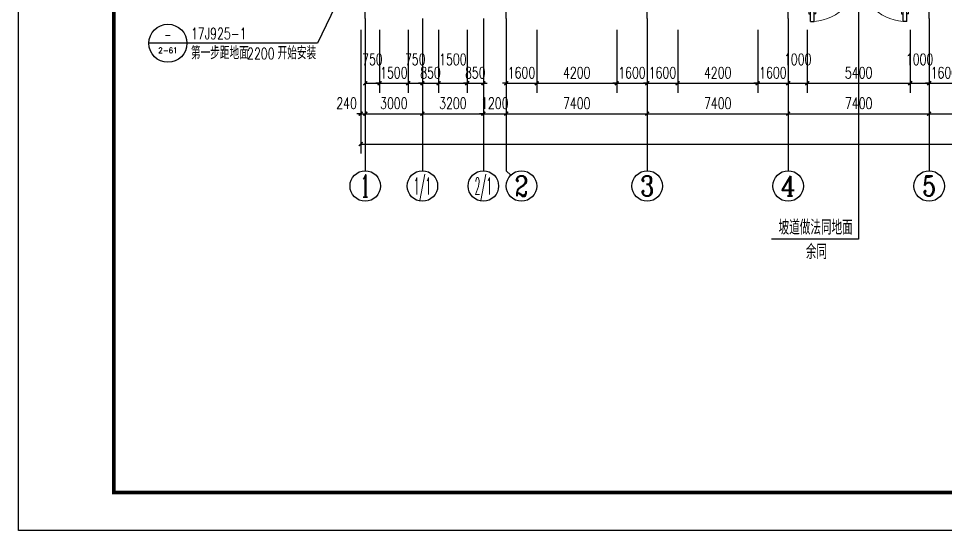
# Model space of a CAD drawing. Extents: x 13276711 to 13543385, y -848943 to -68012.
# Drawn here: x 13328185 to 13376841, y -319043 to -292143 of the extents above; entities that cross this region are included whole.
import ezdxf
from ezdxf.enums import TextEntityAlignment as Align

# ---------------------------------------------------------------- set-up
doc = ezdxf.new("R2010")
doc.units = 0
doc.header["$LTSCALE"] = 1000
doc.header["$MEASUREMENT"] = 0
doc.linetypes.add('DOTE', pattern=[2.42, 2, -0.2, 0.02, -0.2])
for name, color, linetype in [('AXIS', 3, 'Continuous'), ('AXIS_TEXT', 7, 'Continuous'), ('DIM_LEAD', 3, 'Continuous'), ('DOTE', 1, 'DOTE'), ('PUB_DIM', 3, 'Continuous'), ('PUB_TEXT', 7, 'Continuous'), ('TK', 4, 'Continuous'), ('WINDOW', 4, 'Continuous'), ('WINDOW_TEXT', 7, 'Continuous')]:
    doc.layers.add(name, color=color, linetype=linetype)
doc.styles.add('_TCH_AXIS', font='COMPLEX', dxfattribs={"bigfont": 'GBCBIG'})
doc.styles.add('_TCH_DIM', font='SIMPLEX', dxfattribs={"bigfont": 'GBCBIG'})
doc.styles.add('_TCH_DIM_T3', font='SIMPLEX', dxfattribs={"width": 0.705882, "bigfont": 'GBCBIG'})
doc.styles.add('_TCH_WINDOW', font='SIMPLEX', dxfattribs={"height": 3.5, "bigfont": 'GBCBIG'})
doc.styles.add('COMPLEX', font='COMPLEX')
doc.dimstyles.new('_TCH_ARCH&&200', dxfattribs={"dimtxt": 595, "dimasz": 200, "dimexe": 500, "dimexo": 600, "dimgap": 252.5, "dimtad": 1, "dimdec": 0, "dimzin": 0, "dimdsep": 46, "dimtxsty": '_TCH_DIM_T3', "dimblk": 'ARCHTICK', "dimcen": 0.09, "dimclrt": 7, "dimazin": 2, "dimtfac": 1, "dimtdec": 0, "dimtix": 1, "dimtmove": 2, "dimatfit": 3, "dimfxl": 0, "dimtolj": 1, "dimtzin": 0, "dimarcsym": 0})

# ---------------------------------------------------------------- blocks, each defined once
blk = doc.blocks.new('GeYuanFrame_27736213', base_point=(20.09, 4.53))
at = {"layer": 'TK'}
blk.add_lwpolyline([(20.09, 4.53), (20.09, 598.53), (1071.09, 598.53), (1071.09, 4.53)], close=True, dxfattribs=at)
at = {"layer": 'TK', "const_width": 1}
blk.add_lwpolyline([(45.09, 588.53), (1061.09, 588.53), (1061.09, 14.53), (45.09, 14.53)], close=True, dxfattribs=at)
blk = doc.blocks.new('_AXISO')
blk.add_circle((0, 0), 0.5)
at = {"layer": 'AXIS_TEXT', "style": 'COMPLEX', "width": 1.041667}
blk.add_attdef('A', text='', height=0.56, dxfattribs=at).set_placement((-0.25, -0.28), (0.25, -0.28), align=Align.FIT)
blk = doc.blocks.new('_ArchTick')
at = {"color": 0, "linetype": 'ByBlock', "const_width": 0.4}
blk.add_lwpolyline([(-0.5, -0.5), (0.5, 0.5)], dxfattribs=at)
blk = doc.blocks.new('*D56')
at = {"layer": 'AXIS', "color": 0, "lineweight": -2}
for p, q in [((13346145, -292743), (13346145, -299243)), ((13509425, -292743), (13509425, -299243)), ((13346145, -298743), (13509425, -298743))]:
    blk.add_line(p, q, dxfattribs=at)
at = {"layer": 'Defpoints', "color": 0}
for p in [(13346145, -292143), (13509425, -292143), (13509425, -298743)]:
    blk.add_point(p, dxfattribs=at)
at = {"layer": 'AXIS', "color": 0, "lineweight": -2, "xscale": 200, "yscale": 200, "zscale": 200, "rotation": 180}
blk.add_blockref('_ArchTick', (13346145, -298743), dxfattribs=at)
at = {"layer": 'AXIS', "color": 0, "lineweight": -2, "xscale": 200, "yscale": 200, "zscale": 200}
blk.add_blockref('_ArchTick', (13509425, -298743), dxfattribs=at)
at = {"layer": 'AXIS', "color": 7, "insert": (13427785, -298193), "char_height": 595, "attachment_point": 5, "style": '_TCH_DIM_T3'}
blk.add_mtext('\\A1;163280', dxfattribs=at)
blk = doc.blocks.new('*D57')
at = {"layer": 'AXIS', "color": 0, "lineweight": -2}
for p, q in [((13346145, -292743), (13346145, -297643)), ((13346385, -292743), (13346385, -297643)), ((13346145, -297143), (13345945, -297143)), ((13346145, -297143), (13346385, -297143)), ((13346385, -297143), (13346585, -297143))]:
    blk.add_line(p, q, dxfattribs=at)
at = {"layer": 'Defpoints', "color": 0}
for p in [(13346145, -292143), (13346385, -292143), (13346385, -297143)]:
    blk.add_point(p, dxfattribs=at)
at = {"layer": 'AXIS', "color": 0, "lineweight": -2, "xscale": 200, "yscale": 200, "zscale": 200}
blk.add_blockref('_ArchTick', (13346145, -297143), dxfattribs=at)
at = {"layer": 'AXIS', "color": 0, "lineweight": -2, "xscale": 200, "yscale": 200, "zscale": 200, "rotation": 180}
blk.add_blockref('_ArchTick', (13346385, -297143), dxfattribs=at)
at = {"layer": 'AXIS', "color": 7, "insert": (13345405, -296593), "char_height": 595, "attachment_point": 5, "style": '_TCH_DIM_T3'}
blk.add_mtext('\\A1;240', dxfattribs=at)
blk = doc.blocks.new('*D58')
at = {"layer": 'AXIS', "color": 0, "lineweight": -2}
for p, q in [((13346385, -292743), (13346385, -297643)), ((13349385, -292743), (13349385, -297643)), ((13346385, -297143), (13349385, -297143))]:
    blk.add_line(p, q, dxfattribs=at)
at = {"layer": 'Defpoints', "color": 0}
for p in [(13346385, -292143), (13349385, -292143), (13349385, -297143)]:
    blk.add_point(p, dxfattribs=at)
at = {"layer": 'AXIS', "color": 0, "lineweight": -2, "xscale": 200, "yscale": 200, "zscale": 200, "rotation": 180}
blk.add_blockref('_ArchTick', (13346385, -297143), dxfattribs=at)
at = {"layer": 'AXIS', "color": 0, "lineweight": -2, "xscale": 200, "yscale": 200, "zscale": 200}
blk.add_blockref('_ArchTick', (13349385, -297143), dxfattribs=at)
at = {"layer": 'AXIS', "color": 7, "insert": (13347885, -296593), "char_height": 595, "attachment_point": 5, "style": '_TCH_DIM_T3'}
blk.add_mtext('\\A1;3000', dxfattribs=at)
blk = doc.blocks.new('*D59')
at = {"layer": 'AXIS', "color": 0, "lineweight": -2}
for p, q in [((13349385, -292743), (13349385, -297643)), ((13352585, -292743), (13352585, -297643)), ((13349385, -297143), (13352585, -297143))]:
    blk.add_line(p, q, dxfattribs=at)
at = {"layer": 'Defpoints', "color": 0}
for p in [(13349385, -292143), (13352585, -292143), (13352585, -297143)]:
    blk.add_point(p, dxfattribs=at)
at = {"layer": 'AXIS', "color": 0, "lineweight": -2, "xscale": 200, "yscale": 200, "zscale": 200, "rotation": 180}
blk.add_blockref('_ArchTick', (13349385, -297143), dxfattribs=at)
at = {"layer": 'AXIS', "color": 0, "lineweight": -2, "xscale": 200, "yscale": 200, "zscale": 200}
blk.add_blockref('_ArchTick', (13352585, -297143), dxfattribs=at)
at = {"layer": 'AXIS', "color": 7, "insert": (13350985, -296593), "char_height": 595, "attachment_point": 5, "style": '_TCH_DIM_T3'}
blk.add_mtext('\\A1;3200', dxfattribs=at)
blk = doc.blocks.new('*D60')
at = {"layer": 'AXIS', "color": 0, "lineweight": -2}
for p, q in [((13352585, -292743), (13352585, -297643)), ((13353785, -292743), (13353785, -297643)), ((13352585, -297143), (13352385, -297143)), ((13352585, -297143), (13353785, -297143)), ((13353785, -297143), (13353985, -297143))]:
    blk.add_line(p, q, dxfattribs=at)
at = {"layer": 'Defpoints', "color": 0}
for p in [(13352585, -292143), (13353785, -292143), (13353785, -297143)]:
    blk.add_point(p, dxfattribs=at)
at = {"layer": 'AXIS', "color": 0, "lineweight": -2, "xscale": 200, "yscale": 200, "zscale": 200}
blk.add_blockref('_ArchTick', (13352585, -297143), dxfattribs=at)
at = {"layer": 'AXIS', "color": 0, "lineweight": -2, "xscale": 200, "yscale": 200, "zscale": 200, "rotation": 180}
blk.add_blockref('_ArchTick', (13353785, -297143), dxfattribs=at)
at = {"layer": 'AXIS', "color": 7, "insert": (13353185, -296593), "char_height": 595, "attachment_point": 5, "style": '_TCH_DIM_T3'}
blk.add_mtext('\\A1;1200', dxfattribs=at)
blk = doc.blocks.new('*D61')
at = {"layer": 'AXIS', "color": 0, "lineweight": -2}
for p, q in [((13353785, -292743), (13353785, -297643)), ((13361185, -292743), (13361185, -297643)), ((13353785, -297143), (13361185, -297143))]:
    blk.add_line(p, q, dxfattribs=at)
at = {"layer": 'Defpoints', "color": 0}
for p in [(13353785, -292143), (13361185, -292143), (13361185, -297143)]:
    blk.add_point(p, dxfattribs=at)
at = {"layer": 'AXIS', "color": 0, "lineweight": -2, "xscale": 200, "yscale": 200, "zscale": 200, "rotation": 180}
blk.add_blockref('_ArchTick', (13353785, -297143), dxfattribs=at)
at = {"layer": 'AXIS', "color": 0, "lineweight": -2, "xscale": 200, "yscale": 200, "zscale": 200}
blk.add_blockref('_ArchTick', (13361185, -297143), dxfattribs=at)
at = {"layer": 'AXIS', "color": 7, "insert": (13357485, -296593), "char_height": 595, "attachment_point": 5, "style": '_TCH_DIM_T3'}
blk.add_mtext('\\A1;7400', dxfattribs=at)
blk = doc.blocks.new('*D62')
at = {"layer": 'AXIS', "color": 0, "lineweight": -2}
for p, q in [((13361185, -292743), (13361185, -297643)), ((13368585, -292743), (13368585, -297643)), ((13361185, -297143), (13368585, -297143))]:
    blk.add_line(p, q, dxfattribs=at)
at = {"layer": 'Defpoints', "color": 0}
for p in [(13361185, -292143), (13368585, -292143), (13368585, -297143)]:
    blk.add_point(p, dxfattribs=at)
at = {"layer": 'AXIS', "color": 0, "lineweight": -2, "xscale": 200, "yscale": 200, "zscale": 200, "rotation": 180}
blk.add_blockref('_ArchTick', (13361185, -297143), dxfattribs=at)
at = {"layer": 'AXIS', "color": 0, "lineweight": -2, "xscale": 200, "yscale": 200, "zscale": 200}
blk.add_blockref('_ArchTick', (13368585, -297143), dxfattribs=at)
at = {"layer": 'AXIS', "color": 7, "insert": (13364885, -296593), "char_height": 595, "attachment_point": 5, "style": '_TCH_DIM_T3'}
blk.add_mtext('\\A1;7400', dxfattribs=at)
blk = doc.blocks.new('*D63')
at = {"layer": 'AXIS', "color": 0, "lineweight": -2}
for p, q in [((13368585, -292743), (13368585, -297643)), ((13375985, -292743), (13375985, -297643)), ((13368585, -297143), (13375985, -297143))]:
    blk.add_line(p, q, dxfattribs=at)
at = {"layer": 'Defpoints', "color": 0}
for p in [(13368585, -292143), (13375985, -292143), (13375985, -297143)]:
    blk.add_point(p, dxfattribs=at)
at = {"layer": 'AXIS', "color": 0, "lineweight": -2, "xscale": 200, "yscale": 200, "zscale": 200, "rotation": 180}
blk.add_blockref('_ArchTick', (13368585, -297143), dxfattribs=at)
at = {"layer": 'AXIS', "color": 0, "lineweight": -2, "xscale": 200, "yscale": 200, "zscale": 200}
blk.add_blockref('_ArchTick', (13375985, -297143), dxfattribs=at)
at = {"layer": 'AXIS', "color": 7, "insert": (13372285, -296593), "char_height": 595, "attachment_point": 5, "style": '_TCH_DIM_T3'}
blk.add_mtext('\\A1;7400', dxfattribs=at)
blk = doc.blocks.new('*D64')
at = {"layer": 'AXIS', "color": 0, "lineweight": -2}
for p, q in [((13375985, -292743), (13375985, -297643)), ((13383385, -292743), (13383385, -297643)), ((13375985, -297143), (13383385, -297143))]:
    blk.add_line(p, q, dxfattribs=at)
at = {"layer": 'Defpoints', "color": 0}
for p in [(13375985, -292143), (13383385, -292143), (13383385, -297143)]:
    blk.add_point(p, dxfattribs=at)
at = {"layer": 'AXIS', "color": 0, "lineweight": -2, "xscale": 200, "yscale": 200, "zscale": 200, "rotation": 180}
blk.add_blockref('_ArchTick', (13375985, -297143), dxfattribs=at)
at = {"layer": 'AXIS', "color": 0, "lineweight": -2, "xscale": 200, "yscale": 200, "zscale": 200}
blk.add_blockref('_ArchTick', (13383385, -297143), dxfattribs=at)
at = {"layer": 'AXIS', "color": 7, "insert": (13379685, -296593), "char_height": 595, "attachment_point": 5, "style": '_TCH_DIM_T3'}
blk.add_mtext('\\A1;7400', dxfattribs=at)
blk = doc.blocks.new('$DorLib2D$00000011')
for p, q in [((-0.4667, 0.4709), (-0.4667, -0.0625)), ((-0.4667, 0.4709), (-0.4333, 0.4709)), ((-0.4333, 0.4709), (-0.4333, 0.0042)), ((0.4333, 0.4709), (0.4333, 0.0042)), ((0.4667, 0.4709), (0.4333, 0.4709)), ((0.4667, 0.4709), (0.4667, -0.0625)), ((-0.4833, 0.3962), (-0.4667, 0.3962)), ((-0.4167, 0.3962), (-0.4333, 0.3962)), ((0.4167, 0.3962), (0.4333, 0.3962)), ((0.4833, 0.3962), (0.4667, 0.3962)), ((-0.4833, 0.2346), (-0.4667, 0.2346)), ((-0.4167, 0.2346), (-0.4333, 0.2346)), ((0.4167, 0.2346), (0.4333, 0.2346)), ((0.4833, 0.2346), (0.4667, 0.2346)), ((-0.5, 0.0042), (-0.4333, 0.0042)), ((-0.5, 0.0042), (-0.5, -0.0625)), ((0.5, 0.0042), (0.4333, 0.0042)), ((0.5, 0.0042), (0.5, -0.0625)), ((-0.5, -0.0625), (-0.4667, -0.0625)), ((0.5, -0.0625), (0.4667, -0.0625))]:
    blk.add_line(p, q)
at = {"lineweight": 13}
for p, q in [((-0.4833, 0.3962), (-0.4833, 0.2346)), ((-0.4167, 0.3962), (-0.4167, 0.2346)), ((0.4167, 0.3962), (0.4167, 0.2346)), ((0.4833, 0.3962), (0.4833, 0.2346))]:
    blk.add_line(p, q, dxfattribs=at)
for centre, start, end in [((-0.4667, 0.0042), 0, 85.90396), ((0.4667, 0.0042), 94.09604, 180)]:
    blk.add_arc(centre, 0.4667, start, end, dxfattribs=at)
blk = doc.blocks.new('*D324')
at = {"layer": 'Defpoints', "color": 0}
for p in [(13346385, -292143), (13347135, -292143), (13347135, -295543)]:
    blk.add_point(p, dxfattribs=at)
at = {"layer": 'PUB_DIM', "color": 0, "lineweight": -2}
for p, q in [((13346385, -292743), (13346385, -296043)), ((13347135, -292743), (13347135, -296043)), ((13346385, -295543), (13347135, -295543))]:
    blk.add_line(p, q, dxfattribs=at)
at = {"layer": 'PUB_DIM', "color": 0, "lineweight": -2, "xscale": 200, "yscale": 200, "zscale": 200, "rotation": 180}
blk.add_blockref('_ArchTick', (13346385, -295543), dxfattribs=at)
at = {"layer": 'PUB_DIM', "color": 0, "lineweight": -2, "xscale": 200, "yscale": 200, "zscale": 200}
blk.add_blockref('_ArchTick', (13347135, -295543), dxfattribs=at)
at = {"layer": 'PUB_DIM', "color": 7, "insert": (13346760, -294293), "char_height": 595, "attachment_point": 5, "style": '_TCH_DIM_T3'}
blk.add_mtext('\\A1;750', dxfattribs=at)
blk = doc.blocks.new('*D325')
at = {"layer": 'Defpoints', "color": 0}
for p in [(13347135, -292143), (13348635, -292143), (13348635, -295543)]:
    blk.add_point(p, dxfattribs=at)
at = {"layer": 'PUB_DIM', "color": 0, "lineweight": -2}
for p, q in [((13347135, -292743), (13347135, -296043)), ((13348635, -292743), (13348635, -296043)), ((13347135, -295543), (13346935, -295543)), ((13347135, -295543), (13348635, -295543)), ((13348635, -295543), (13348835, -295543))]:
    blk.add_line(p, q, dxfattribs=at)
at = {"layer": 'PUB_DIM', "color": 0, "lineweight": -2, "xscale": 200, "yscale": 200, "zscale": 200}
blk.add_blockref('_ArchTick', (13347135, -295543), dxfattribs=at)
at = {"layer": 'PUB_DIM', "color": 0, "lineweight": -2, "xscale": 200, "yscale": 200, "zscale": 200, "rotation": 180}
blk.add_blockref('_ArchTick', (13348635, -295543), dxfattribs=at)
at = {"layer": 'PUB_DIM', "color": 7, "insert": (13347885, -294993), "char_height": 595, "attachment_point": 5, "style": '_TCH_DIM_T3'}
blk.add_mtext('\\A1;1500', dxfattribs=at)
blk = doc.blocks.new('*D326')
at = {"layer": 'Defpoints', "color": 0}
for p in [(13348635, -292143), (13349385, -292143), (13349385, -295543)]:
    blk.add_point(p, dxfattribs=at)
at = {"layer": 'PUB_DIM', "color": 0, "lineweight": -2}
for p, q in [((13348635, -292743), (13348635, -296043)), ((13349385, -292743), (13349385, -296043)), ((13348635, -295543), (13349385, -295543))]:
    blk.add_line(p, q, dxfattribs=at)
at = {"layer": 'PUB_DIM', "color": 0, "lineweight": -2, "xscale": 200, "yscale": 200, "zscale": 200, "rotation": 180}
blk.add_blockref('_ArchTick', (13348635, -295543), dxfattribs=at)
at = {"layer": 'PUB_DIM', "color": 0, "lineweight": -2, "xscale": 200, "yscale": 200, "zscale": 200}
blk.add_blockref('_ArchTick', (13349385, -295543), dxfattribs=at)
at = {"layer": 'PUB_DIM', "color": 7, "insert": (13349010, -294293), "char_height": 595, "attachment_point": 5, "style": '_TCH_DIM_T3'}
blk.add_mtext('\\A1;750', dxfattribs=at)
blk = doc.blocks.new('*D327')
at = {"layer": 'Defpoints', "color": 0}
for p in [(13349385, -292143), (13350235, -292143), (13350235, -295543)]:
    blk.add_point(p, dxfattribs=at)
at = {"layer": 'PUB_DIM', "color": 0, "lineweight": -2}
for p, q in [((13349385, -292743), (13349385, -296043)), ((13350235, -292743), (13350235, -296043)), ((13349385, -295543), (13349185, -295543)), ((13349385, -295543), (13350235, -295543)), ((13350235, -295543), (13350435, -295543))]:
    blk.add_line(p, q, dxfattribs=at)
at = {"layer": 'PUB_DIM', "color": 0, "lineweight": -2, "xscale": 200, "yscale": 200, "zscale": 200}
blk.add_blockref('_ArchTick', (13349385, -295543), dxfattribs=at)
at = {"layer": 'PUB_DIM', "color": 0, "lineweight": -2, "xscale": 200, "yscale": 200, "zscale": 200, "rotation": 180}
blk.add_blockref('_ArchTick', (13350235, -295543), dxfattribs=at)
at = {"layer": 'PUB_DIM', "color": 7, "insert": (13349810, -294993), "char_height": 595, "attachment_point": 5, "style": '_TCH_DIM_T3'}
blk.add_mtext('\\A1;850', dxfattribs=at)
blk = doc.blocks.new('*D328')
at = {"layer": 'Defpoints', "color": 0}
for p in [(13350235, -292143), (13351735, -292143), (13351735, -295543)]:
    blk.add_point(p, dxfattribs=at)
at = {"layer": 'PUB_DIM', "color": 0, "lineweight": -2}
for p, q in [((13350235, -292743), (13350235, -296043)), ((13351735, -292743), (13351735, -296043)), ((13350235, -295543), (13351735, -295543))]:
    blk.add_line(p, q, dxfattribs=at)
at = {"layer": 'PUB_DIM', "color": 0, "lineweight": -2, "xscale": 200, "yscale": 200, "zscale": 200, "rotation": 180}
blk.add_blockref('_ArchTick', (13350235, -295543), dxfattribs=at)
at = {"layer": 'PUB_DIM', "color": 0, "lineweight": -2, "xscale": 200, "yscale": 200, "zscale": 200}
blk.add_blockref('_ArchTick', (13351735, -295543), dxfattribs=at)
at = {"layer": 'PUB_DIM', "color": 7, "insert": (13350985, -294293), "char_height": 595, "attachment_point": 5, "style": '_TCH_DIM_T3'}
blk.add_mtext('\\A1;1500', dxfattribs=at)
blk = doc.blocks.new('*D329')
at = {"layer": 'Defpoints', "color": 0}
for p in [(13351735, -292143), (13352585, -292143), (13352585, -295543)]:
    blk.add_point(p, dxfattribs=at)
at = {"layer": 'PUB_DIM', "color": 0, "lineweight": -2}
for p, q in [((13351735, -292743), (13351735, -296043)), ((13352585, -292743), (13352585, -296043)), ((13351735, -295543), (13351535, -295543)), ((13351735, -295543), (13352585, -295543)), ((13352585, -295543), (13352785, -295543))]:
    blk.add_line(p, q, dxfattribs=at)
at = {"layer": 'PUB_DIM', "color": 0, "lineweight": -2, "xscale": 200, "yscale": 200, "zscale": 200}
blk.add_blockref('_ArchTick', (13351735, -295543), dxfattribs=at)
at = {"layer": 'PUB_DIM', "color": 0, "lineweight": -2, "xscale": 200, "yscale": 200, "zscale": 200, "rotation": 180}
blk.add_blockref('_ArchTick', (13352585, -295543), dxfattribs=at)
at = {"layer": 'PUB_DIM', "color": 7, "insert": (13352160, -294993), "char_height": 595, "attachment_point": 5, "style": '_TCH_DIM_T3'}
blk.add_mtext('\\A1;850', dxfattribs=at)
blk = doc.blocks.new('*D330')
at = {"layer": 'Defpoints', "color": 0}
for p in [(13353785, -292143), (13355385, -292143), (13355385, -295543)]:
    blk.add_point(p, dxfattribs=at)
at = {"layer": 'PUB_DIM', "color": 0, "lineweight": -2}
for p, q in [((13353785, -292743), (13353785, -296043)), ((13355385, -292743), (13355385, -296043)), ((13353785, -295543), (13353585, -295543)), ((13353785, -295543), (13355385, -295543)), ((13355385, -295543), (13355585, -295543))]:
    blk.add_line(p, q, dxfattribs=at)
at = {"layer": 'PUB_DIM', "color": 0, "lineweight": -2, "xscale": 200, "yscale": 200, "zscale": 200}
blk.add_blockref('_ArchTick', (13353785, -295543), dxfattribs=at)
at = {"layer": 'PUB_DIM', "color": 0, "lineweight": -2, "xscale": 200, "yscale": 200, "zscale": 200, "rotation": 180}
blk.add_blockref('_ArchTick', (13355385, -295543), dxfattribs=at)
at = {"layer": 'PUB_DIM', "color": 7, "insert": (13354585, -294993), "char_height": 595, "attachment_point": 5, "style": '_TCH_DIM_T3'}
blk.add_mtext('\\A1;1600', dxfattribs=at)
blk = doc.blocks.new('*D331')
at = {"layer": 'Defpoints', "color": 0}
for p in [(13355385, -292143), (13359585, -292143), (13359585, -295543)]:
    blk.add_point(p, dxfattribs=at)
at = {"layer": 'PUB_DIM', "color": 0, "lineweight": -2}
for p, q in [((13355385, -292743), (13355385, -296043)), ((13359585, -292743), (13359585, -296043)), ((13355385, -295543), (13359585, -295543))]:
    blk.add_line(p, q, dxfattribs=at)
at = {"layer": 'PUB_DIM', "color": 0, "lineweight": -2, "xscale": 200, "yscale": 200, "zscale": 200, "rotation": 180}
blk.add_blockref('_ArchTick', (13355385, -295543), dxfattribs=at)
at = {"layer": 'PUB_DIM', "color": 0, "lineweight": -2, "xscale": 200, "yscale": 200, "zscale": 200}
blk.add_blockref('_ArchTick', (13359585, -295543), dxfattribs=at)
at = {"layer": 'PUB_DIM', "color": 7, "insert": (13357485, -294993), "char_height": 595, "attachment_point": 5, "style": '_TCH_DIM_T3'}
blk.add_mtext('\\A1;4200', dxfattribs=at)
blk = doc.blocks.new('*D332')
at = {"layer": 'Defpoints', "color": 0}
for p in [(13359585, -292143), (13361185, -292143), (13361185, -295543)]:
    blk.add_point(p, dxfattribs=at)
at = {"layer": 'PUB_DIM', "color": 0, "lineweight": -2}
for p, q in [((13359585, -292743), (13359585, -296043)), ((13361185, -292743), (13361185, -296043)), ((13359585, -295543), (13359385, -295543)), ((13359585, -295543), (13361185, -295543)), ((13361185, -295543), (13361385, -295543))]:
    blk.add_line(p, q, dxfattribs=at)
at = {"layer": 'PUB_DIM', "color": 0, "lineweight": -2, "xscale": 200, "yscale": 200, "zscale": 200}
blk.add_blockref('_ArchTick', (13359585, -295543), dxfattribs=at)
at = {"layer": 'PUB_DIM', "color": 0, "lineweight": -2, "xscale": 200, "yscale": 200, "zscale": 200, "rotation": 180}
blk.add_blockref('_ArchTick', (13361185, -295543), dxfattribs=at)
at = {"layer": 'PUB_DIM', "color": 7, "insert": (13360385, -294993), "char_height": 595, "attachment_point": 5, "style": '_TCH_DIM_T3'}
blk.add_mtext('\\A1;1600', dxfattribs=at)
blk = doc.blocks.new('*D333')
at = {"layer": 'Defpoints', "color": 0}
for p in [(13361185, -292143), (13362785, -292143), (13362785, -295543)]:
    blk.add_point(p, dxfattribs=at)
at = {"layer": 'PUB_DIM', "color": 0, "lineweight": -2}
for p, q in [((13361185, -292743), (13361185, -296043)), ((13362785, -292743), (13362785, -296043)), ((13361185, -295543), (13360985, -295543)), ((13361185, -295543), (13362785, -295543)), ((13362785, -295543), (13362985, -295543))]:
    blk.add_line(p, q, dxfattribs=at)
at = {"layer": 'PUB_DIM', "color": 0, "lineweight": -2, "xscale": 200, "yscale": 200, "zscale": 200}
blk.add_blockref('_ArchTick', (13361185, -295543), dxfattribs=at)
at = {"layer": 'PUB_DIM', "color": 0, "lineweight": -2, "xscale": 200, "yscale": 200, "zscale": 200, "rotation": 180}
blk.add_blockref('_ArchTick', (13362785, -295543), dxfattribs=at)
at = {"layer": 'PUB_DIM', "color": 7, "insert": (13361985, -294993), "char_height": 595, "attachment_point": 5, "style": '_TCH_DIM_T3'}
blk.add_mtext('\\A1;1600', dxfattribs=at)
blk = doc.blocks.new('*D334')
at = {"layer": 'Defpoints', "color": 0}
for p in [(13362785, -292143), (13366985, -292143), (13366985, -295543)]:
    blk.add_point(p, dxfattribs=at)
at = {"layer": 'PUB_DIM', "color": 0, "lineweight": -2}
for p, q in [((13362785, -292743), (13362785, -296043)), ((13366985, -292743), (13366985, -296043)), ((13362785, -295543), (13366985, -295543))]:
    blk.add_line(p, q, dxfattribs=at)
at = {"layer": 'PUB_DIM', "color": 0, "lineweight": -2, "xscale": 200, "yscale": 200, "zscale": 200, "rotation": 180}
blk.add_blockref('_ArchTick', (13362785, -295543), dxfattribs=at)
at = {"layer": 'PUB_DIM', "color": 0, "lineweight": -2, "xscale": 200, "yscale": 200, "zscale": 200}
blk.add_blockref('_ArchTick', (13366985, -295543), dxfattribs=at)
at = {"layer": 'PUB_DIM', "color": 7, "insert": (13364885, -294993), "char_height": 595, "attachment_point": 5, "style": '_TCH_DIM_T3'}
blk.add_mtext('\\A1;4200', dxfattribs=at)
blk = doc.blocks.new('*D335')
at = {"layer": 'Defpoints', "color": 0}
for p in [(13366985, -292143), (13368585, -292143), (13368585, -295543)]:
    blk.add_point(p, dxfattribs=at)
at = {"layer": 'PUB_DIM', "color": 0, "lineweight": -2}
for p, q in [((13366985, -292743), (13366985, -296043)), ((13368585, -292743), (13368585, -296043)), ((13366985, -295543), (13366785, -295543)), ((13366985, -295543), (13368585, -295543)), ((13368585, -295543), (13368785, -295543))]:
    blk.add_line(p, q, dxfattribs=at)
at = {"layer": 'PUB_DIM', "color": 0, "lineweight": -2, "xscale": 200, "yscale": 200, "zscale": 200}
blk.add_blockref('_ArchTick', (13366985, -295543), dxfattribs=at)
at = {"layer": 'PUB_DIM', "color": 0, "lineweight": -2, "xscale": 200, "yscale": 200, "zscale": 200, "rotation": 180}
blk.add_blockref('_ArchTick', (13368585, -295543), dxfattribs=at)
at = {"layer": 'PUB_DIM', "color": 7, "insert": (13367785, -294993), "char_height": 595, "attachment_point": 5, "style": '_TCH_DIM_T3'}
blk.add_mtext('\\A1;1600', dxfattribs=at)
blk = doc.blocks.new('*D336')
at = {"layer": 'Defpoints', "color": 0}
for p in [(13368585, -292143), (13369585, -292143), (13369585, -295543)]:
    blk.add_point(p, dxfattribs=at)
at = {"layer": 'PUB_DIM', "color": 0, "lineweight": -2}
for p, q in [((13368585, -292743), (13368585, -296043)), ((13369585, -292743), (13369585, -296043)), ((13368585, -295543), (13369585, -295543))]:
    blk.add_line(p, q, dxfattribs=at)
at = {"layer": 'PUB_DIM', "color": 0, "lineweight": -2, "xscale": 200, "yscale": 200, "zscale": 200, "rotation": 180}
blk.add_blockref('_ArchTick', (13368585, -295543), dxfattribs=at)
at = {"layer": 'PUB_DIM', "color": 0, "lineweight": -2, "xscale": 200, "yscale": 200, "zscale": 200}
blk.add_blockref('_ArchTick', (13369585, -295543), dxfattribs=at)
at = {"layer": 'PUB_DIM', "color": 7, "insert": (13369085, -294293), "char_height": 595, "attachment_point": 5, "style": '_TCH_DIM_T3'}
blk.add_mtext('\\A1;1000', dxfattribs=at)
blk = doc.blocks.new('*D337')
at = {"layer": 'Defpoints', "color": 0}
for p in [(13369585, -292143), (13374985, -292143), (13374985, -295543)]:
    blk.add_point(p, dxfattribs=at)
at = {"layer": 'PUB_DIM', "color": 0, "lineweight": -2}
for p, q in [((13369585, -292743), (13369585, -296043)), ((13374985, -292743), (13374985, -296043)), ((13369585, -295543), (13374985, -295543))]:
    blk.add_line(p, q, dxfattribs=at)
at = {"layer": 'PUB_DIM', "color": 0, "lineweight": -2, "xscale": 200, "yscale": 200, "zscale": 200, "rotation": 180}
blk.add_blockref('_ArchTick', (13369585, -295543), dxfattribs=at)
at = {"layer": 'PUB_DIM', "color": 0, "lineweight": -2, "xscale": 200, "yscale": 200, "zscale": 200}
blk.add_blockref('_ArchTick', (13374985, -295543), dxfattribs=at)
at = {"layer": 'PUB_DIM', "color": 7, "insert": (13372285, -294993), "char_height": 595, "attachment_point": 5, "style": '_TCH_DIM_T3'}
blk.add_mtext('\\A1;5400', dxfattribs=at)
blk = doc.blocks.new('*D338')
at = {"layer": 'Defpoints', "color": 0}
for p in [(13374985, -292143), (13375985, -292143), (13375985, -295543)]:
    blk.add_point(p, dxfattribs=at)
at = {"layer": 'PUB_DIM', "color": 0, "lineweight": -2}
for p, q in [((13374985, -292743), (13374985, -296043)), ((13375985, -292743), (13375985, -296043)), ((13374985, -295543), (13375985, -295543))]:
    blk.add_line(p, q, dxfattribs=at)
at = {"layer": 'PUB_DIM', "color": 0, "lineweight": -2, "xscale": 200, "yscale": 200, "zscale": 200, "rotation": 180}
blk.add_blockref('_ArchTick', (13374985, -295543), dxfattribs=at)
at = {"layer": 'PUB_DIM', "color": 0, "lineweight": -2, "xscale": 200, "yscale": 200, "zscale": 200}
blk.add_blockref('_ArchTick', (13375985, -295543), dxfattribs=at)
at = {"layer": 'PUB_DIM', "color": 7, "insert": (13375485, -294293), "char_height": 595, "attachment_point": 5, "style": '_TCH_DIM_T3'}
blk.add_mtext('\\A1;1000', dxfattribs=at)
blk = doc.blocks.new('*D339')
at = {"layer": 'Defpoints', "color": 0}
for p in [(13375985, -292143), (13377585, -292143), (13377585, -295543)]:
    blk.add_point(p, dxfattribs=at)
at = {"layer": 'PUB_DIM', "color": 0, "lineweight": -2}
for p, q in [((13375985, -292743), (13375985, -296043)), ((13377585, -292743), (13377585, -296043)), ((13375985, -295543), (13375785, -295543)), ((13375985, -295543), (13377585, -295543)), ((13377585, -295543), (13377785, -295543))]:
    blk.add_line(p, q, dxfattribs=at)
at = {"layer": 'PUB_DIM', "color": 0, "lineweight": -2, "xscale": 200, "yscale": 200, "zscale": 200}
blk.add_blockref('_ArchTick', (13375985, -295543), dxfattribs=at)
at = {"layer": 'PUB_DIM', "color": 0, "lineweight": -2, "xscale": 200, "yscale": 200, "zscale": 200, "rotation": 180}
blk.add_blockref('_ArchTick', (13377585, -295543), dxfattribs=at)
at = {"layer": 'PUB_DIM', "color": 7, "insert": (13376785, -294993), "char_height": 595, "attachment_point": 5, "style": '_TCH_DIM_T3'}
blk.add_mtext('\\A1;1600', dxfattribs=at)

msp = doc.modelspace()

# ---------------------------------------------------------------- linework, layer by layer
at = {"layer": 'AXIS'}
for p, q in [((13346384.8, -292143.1), (13346384.8, -300143.1)), ((13349384.8, -292143.1), (13349384.8, -300143.1)), ((13352584.8, -292143.1), (13352584.8, -300143.1)), ((13353784.8, -292143.1), (13353784.8, -300143.1)), ((13361184.8, -292143.1), (13361184.8, -300143.1)), ((13368584.8, -292143.1), (13368584.8, -300143.1)), ((13375984.8, -292143.1), (13375984.8, -300143.1)), ((13354019.2, -300377.4), (13353784.8, -300143.1))]:
    msp.add_line(p, q, dxfattribs=at)
at = {"layer": 'DIM_LEAD'}
for p, q in [((13345715.8, -289621.3), (13343884.8, -293443.1)), ((13372284.8, -290633.1), (13372284.8, -303743.1)), ((13337025.3, -293443.1), (13335025.3, -293443.1)), ((13343884.8, -293443.1), (13337025.3, -293443.1)), ((13372284.8, -303743.1), (13367718.1, -303743.1))]:
    msp.add_line(p, q, dxfattribs=at)
msp.add_circle((13336025.3, -293443.1), 1000, dxfattribs=at)
at = {"layer": 'DOTE'}
for p, q in [((13346384.8, -292143.1), (13346384.8, -227143.1)), ((13353784.8, -292143.1), (13353784.8, -227143.1)), ((13361184.8, -292143.1), (13361184.8, -227143.1)), ((13368584.8, -292143.1), (13368584.8, -227143.1)), ((13375984.8, -292143.1), (13375984.8, -227143.1))]:
    msp.add_line(p, q, dxfattribs=at)

# ---------------------------------------------------------------- block references
at = {"xscale": 200, "yscale": 200, "zscale": 200}
msp.add_blockref('GeYuanFrame_27736213', (13328184.8, -319043.1), dxfattribs=at)
at = {"layer": 'AXIS'}
ref = msp.add_blockref('_AXISO', (13346384.8, -300943.1), dxfattribs=dict(at, xscale=1600, yscale=1600, zscale=1600))
ref.add_attrib('A', '1', dxfattribs={"layer": 'AXIS_TEXT', "ltscale": 0.5, "height": 1176.5, "style": '_TCH_AXIS'}).set_placement((13346132.7, -301531.3), (13346637, -301531.3), align=Align.FIT)
ref = msp.add_blockref('_AXISO', (13349384.8, -300943.1), dxfattribs=dict(at, xscale=1600, yscale=1600, zscale=1600))
ref.add_attrib('A', '1/1', dxfattribs={"layer": 'AXIS_TEXT', "ltscale": 0.5, "height": 905.1, "style": '_TCH_AXIS', "width": 0.456522}).set_placement((13348932.3, -301395.6), (13349837.4, -301395.6), align=Align.FIT)
ref = msp.add_blockref('_AXISO', (13352584.8, -300943.1), dxfattribs=dict(at, xscale=1600, yscale=1600, zscale=1600))
ref.add_attrib('A', '2/1', dxfattribs={"layer": 'AXIS_TEXT', "ltscale": 0.5, "height": 905.1, "style": '_TCH_AXIS', "width": 0.411765}).set_placement((13352132.3, -301395.6), (13353037.4, -301395.6), align=Align.FIT)
ref = msp.add_blockref('_AXISO', (13354584.8, -300943.1), dxfattribs=dict(at, xscale=1600, yscale=1600, zscale=1600))
ref.add_attrib('A', '2', dxfattribs={"layer": 'AXIS_TEXT', "ltscale": 0.5, "height": 1065, "style": '_TCH_AXIS'}).set_placement((13354229.8, -301475.6), (13354939.9, -301475.6), align=Align.FIT)
ref = msp.add_blockref('_AXISO', (13361184.8, -300943.1), dxfattribs=dict(at, xscale=1600, yscale=1600, zscale=1600))
ref.add_attrib('A', '3', dxfattribs={"layer": 'AXIS_TEXT', "ltscale": 0.5, "height": 1065, "style": '_TCH_AXIS'}).set_placement((13360829.8, -301475.6), (13361539.9, -301475.6), align=Align.FIT)
ref = msp.add_blockref('_AXISO', (13368584.8, -300943.1), dxfattribs=dict(at, xscale=1600, yscale=1600, zscale=1600))
ref.add_attrib('A', '4', dxfattribs={"layer": 'AXIS_TEXT', "ltscale": 0.5, "height": 1018.2, "style": '_TCH_AXIS'}).set_placement((13368197, -301452.1), (13368972.7, -301452.1), align=Align.FIT)
ref = msp.add_blockref('_AXISO', (13375984.8, -300943.1), dxfattribs=dict(at, xscale=1600, yscale=1600, zscale=1600))
ref.add_attrib('A', '5', dxfattribs={"layer": 'AXIS_TEXT', "ltscale": 0.5, "height": 1065, "style": '_TCH_AXIS'}).set_placement((13375629.8, -301475.6), (13376339.9, -301475.6), align=Align.FIT)
at = {"layer": 'WINDOW'}
ref = msp.add_blockref('$DorLib2D$00000011', (13372284.8, -289763.1), dxfattribs=dict(at, xscale=-5400, yscale=-5400, zscale=-5400))
ref.add_attrib('A', 'M5460', (13371304.8, -289380.8), dxfattribs={"layer": 'WINDOW_TEXT', "ltscale": 0.5, "height": 595, "style": '_TCH_WINDOW', "width": 0.705882})

# ---------------------------------------------------------------- texts
at = {"layer": 'PUB_TEXT', "style": '_TCH_DIM', "width": 0.705882}
for s, p in [('17J925-1', (13337235.3, -293233.1)), ('2200', (13340184.2, -294286.1))]:
    msp.add_text(s, height=595, dxfattribs=at).set_placement(p)
at = {"layer": 'PUB_TEXT', "style": '_TCH_DIM', "width": 0.777778}
msp.add_text('-', height=522, dxfattribs=at).set_placement((13335851.3, -293258), (13336199.3, -293258), align=Align.FIT)
at = {"layer": 'PUB_TEXT', "style": '_TCH_DIM'}
msp.add_text('2-61', height=297.49, dxfattribs=at).set_placement((13335522.4, -293967.3), (13336528.2, -293967.3), align=Align.FIT)
for s, height, p in [('第一步距地面', 675.18, (13337235.3, -294286.1)), ('开始安装', 675.18, (13341784.2, -294286.1)), ('坡道做法同地面', 771.63, (13368082.3, -303503.1)), ('余同', 771.63, (13369512.1, -304783.1))]:
    msp.add_text(s, height=height, dxfattribs=at).set_placement(p)

# ---------------------------------------------------------------- dimensions: what is measured, and where the dimension line sits
at = {"layer": 'AXIS'}
dim = msp.add_linear_dim(base=(13346384.8, -297143.1), p1=(13346144.8, -292143.1), p2=(13346384.8, -292143.1), angle=0, text='240', dimstyle='_TCH_ARCH&&200', dxfattribs=at)
dim.commit()
dim.dimension.update_dxf_attribs({"geometry": '*D57', "text_midpoint": (13345404.8, -296593.1), "dimtype": 161})
for p1, p2, distance, text, picture, middle in [((13346144.8, -292143.1), (13509424.8, -292143.1), -6600, '163280', '*D56', (13427784.8, -298193.1)), ((13346384.8, -292143.1), (13349384.8, -292143.1), -5000, '3000', '*D58', (13347884.8, -296593.1)), ((13349384.8, -292143.1), (13352584.8, -292143.1), -5000, '3200', '*D59', (13350984.8, -296593.1)), ((13352584.8, -292143.1), (13353784.8, -292143.1), -5000, '1200', '*D60', (13353184.8, -296593.1)), ((13353784.8, -292143.1), (13361184.8, -292143.1), -5000, '7400', '*D61', (13357484.8, -296593.1)), ((13361184.8, -292143.1), (13368584.8, -292143.1), -5000, '7400', '*D62', (13364884.8, -296593.1)), ((13368584.8, -292143.1), (13375984.8, -292143.1), -5000, '7400', '*D63', (13372284.8, -296593.1)), ((13375984.8, -292143.1), (13383384.8, -292143.1), -5000, '7400', '*D64', (13379684.8, -296593.1))]:
    dim = msp.add_aligned_dim(p1=p1, p2=p2, distance=distance, text=text, dimstyle='_TCH_ARCH&&200', dxfattribs=at)
    dim.commit()
    dim.dimension.update_dxf_attribs({"geometry": picture, "text_midpoint": middle})
at = {"layer": 'PUB_DIM'}
for base, p1, p2, text, picture, middle in [((13347134.8, -295543.1), (13346384.8, -292143.1), (13347134.8, -292143.1), '750', '*D324', (13346759.8, -294293.1)), ((13349384.8, -295543.1), (13348634.8, -292143.1), (13349384.8, -292143.1), '750', '*D326', (13349009.8, -294293.1)), ((13351734.8, -295543.1), (13350234.8, -292143.1), (13351734.8, -292143.1), '1500', '*D328', (13350984.8, -294293.1)), ((13369584.8, -295543.1), (13368584.8, -292143.1), (13369584.8, -292143.1), '1000', '*D336', (13369084.8, -294293.1)), ((13375984.8, -295543.1), (13374984.8, -292143.1), (13375984.8, -292143.1), '1000', '*D338', (13375484.8, -294293.1))]:
    dim = msp.add_linear_dim(base=base, p1=p1, p2=p2, angle=360, text=text, dimstyle='_TCH_ARCH&&200', dxfattribs=at)
    dim.commit()
    dim.dimension.update_dxf_attribs({"geometry": picture, "text_midpoint": middle, "dimtype": 161})
for p1, p2, text, picture, middle in [((13347134.8, -292143.1), (13348634.8, -292143.1), '1500', '*D325', (13347884.8, -294993.1)), ((13349384.8, -292143.1), (13350234.8, -292143.1), '850', '*D327', (13349809.8, -294993.1)), ((13351734.8, -292143.1), (13352584.8, -292143.1), '850', '*D329', (13352159.8, -294993.1)), ((13353784.8, -292143.1), (13355384.8, -292143.1), '1600', '*D330', (13354584.8, -294993.1)), ((13355384.8, -292143.1), (13359584.8, -292143.1), '4200', '*D331', (13357484.8, -294993.1)), ((13359584.8, -292143.1), (13361184.8, -292143.1), '1600', '*D332', (13360384.8, -294993.1)), ((13361184.8, -292143.1), (13362784.8, -292143.1), '1600', '*D333', (13361984.8, -294993.1)), ((13362784.8, -292143.1), (13366984.8, -292143.1), '4200', '*D334', (13364884.8, -294993.1)), ((13366984.8, -292143.1), (13368584.8, -292143.1), '1600', '*D335', (13367784.8, -294993.1)), ((13369584.8, -292143.1), (13374984.8, -292143.1), '5400', '*D337', (13372284.8, -294993.1)), ((13375984.8, -292143.1), (13377584.8, -292143.1), '1600', '*D339', (13376784.8, -294993.1))]:
    dim = msp.add_aligned_dim(p1=p1, p2=p2, distance=-3400, text=text, dimstyle='_TCH_ARCH&&200', dxfattribs=at)
    dim.commit()
    dim.dimension.update_dxf_attribs({"geometry": picture, "text_midpoint": middle})

doc.saveas('drawing.dxf')
